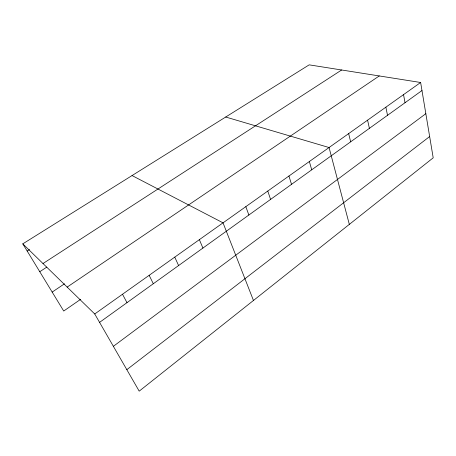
<?xml version="1.0" encoding="UTF-8"?>
<svg xmlns="http://www.w3.org/2000/svg" width="456" height="456" viewBox="0 0 456 456"><rect width="100%" height="100%" fill="white"/><g stroke="black" fill="none" stroke-linecap="round" stroke-linejoin="round"><path stroke-width="0.68" d="M126.825 369.673L429.649 136.538M113.373 346.321L425.836 113.681M99.573 322.375L421.977 90.539M94.734 313.973L420.632 82.49L433.2 157.827L139.2 391.151L94.734 313.973L22.8 243.846L309.179 64.849L420.632 82.49M80.672 299.29L63.715 311.032L22.8 243.846M67.163 287.092L379.261 75.941M52.178 292.085L64.478 283.809M39.769 271.708L46.825 267.108M42.995 263.534L341.641 69.985M27.183 251.039L29.549 249.546M225.709 117.021L329.061 147.533L349.33 224.386M132.052 175.56L223.035 222.841L253.462 300.47M122.504 294.245L126.99 302.659M149.158 275.316L153.313 283.735M174.756 257.133L178.604 265.546M199.363 239.656L202.92 248.058M245.824 206.653L248.862 215.027M267.775 191.064L270.579 199.409M288.939 176.027L291.521 184.349M309.356 161.527L311.727 169.82M348.663 133.608L350.653 141.827M367.587 120.167L369.4 128.347M385.867 107.183L387.514 115.322M403.543 94.631L405.031 102.725"/></g></svg>
